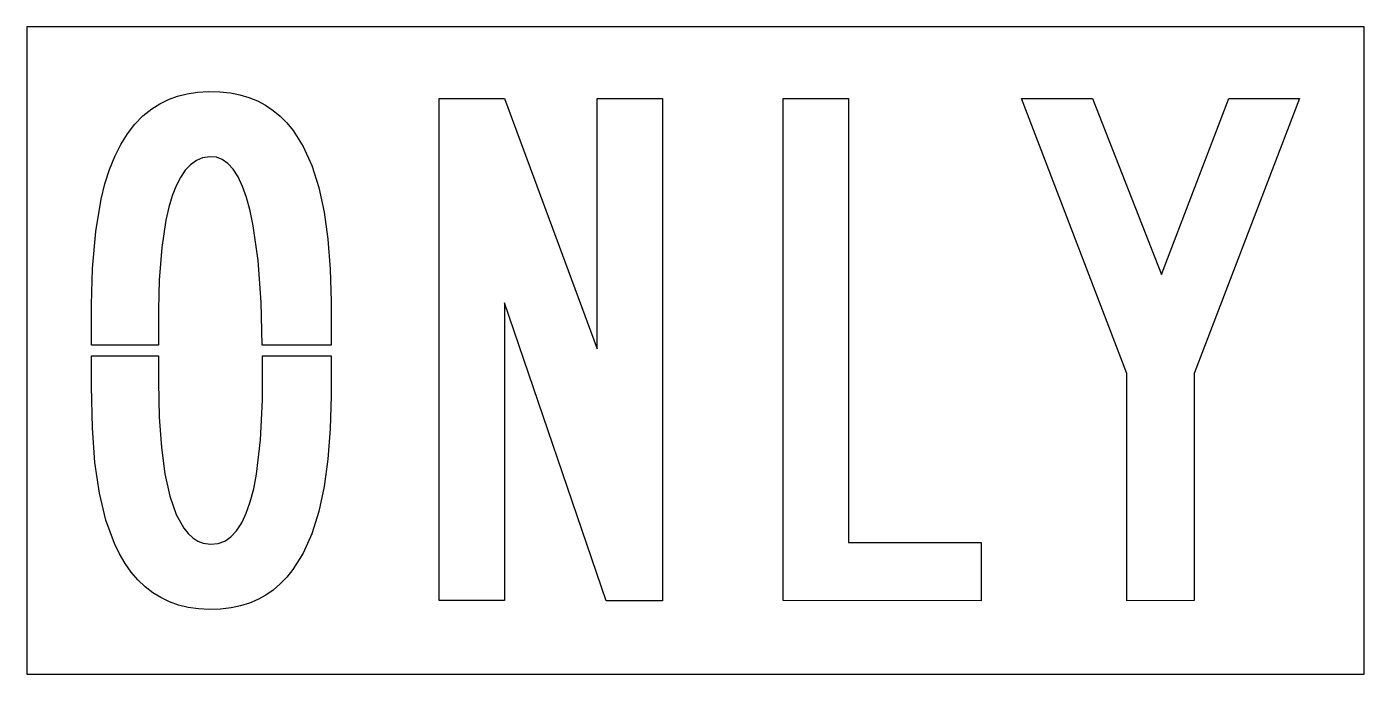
# Model space of a CAD drawing. Extents: x 0 to 62, y 0 to 30.
import ezdxf

# ---------------------------------------------------------------- set-up
doc = ezdxf.new("R2010")
doc.units = 0
doc.layers.add('CUT', color=7, linetype='Continuous')
doc.layers.add('OUTSIDE', color=1, linetype='Continuous')

msp = doc.modelspace()

# ---------------------------------------------------------------- linework, layer by layer
at = {"layer": 'CUT'}
for points in [[(10.355, 21.4754), (10.1878, 22.0833), (10.0022, 22.6022), (9.7951, 23.0431), (9.571, 23.3965), (9.3274, 23.6669), (9.066, 23.8537), (8.7883, 23.957), (8.4833, 23.9786), (8.1538, 23.923), (7.8617, 23.7995), (7.5934, 23.6087), (7.3452, 23.3479), (7.122, 23.0231), (6.9204, 22.631), (6.739, 22.1659), (6.5815, 21.6383), (6.4466, 21.0443), (6.2563, 19.7669), (6.1438, 18.2556), (6.1106, 16.9217), (6.11, 15.2505), (3.0029, 15.2505), (3.0058, 17.1255), (3.0535, 18.7921), (3.199, 20.5184), (3.4462, 22.0047), (3.6254, 22.7276), (3.8357, 23.39), (4.0786, 23.9961), (4.3565, 24.551), (4.6651, 25.0452), (5.0074, 25.4844), (5.3825, 25.8674), (5.7953, 26.1978), (6.1723, 26.4337), (6.5674, 26.6261), (6.9862, 26.7785), (7.4362, 26.8932), (7.919, 26.9677), (8.4259, 27), (8.9482, 26.9898), (9.4397, 26.9374), (9.883, 26.849), (10.2974, 26.725), (10.698, 26.561), (11.07, 26.3625), (11.4199, 26.127), (11.753, 25.8502), (12.0578, 25.5421), (12.3446, 25.1927), (12.8179, 24.4453), (13.217, 23.5656), (13.541, 22.5543), (13.7911, 21.407), (13.9644, 20.1622), (14.0722, 18.7746), (14.119, 17.267), (14.1188, 15.2505), (10.918, 15.2505), (10.8739, 17.2421), (10.7321, 19.1632), (10.5022, 20.7834)], [(22.1445, 3.4093), (19.114, 3.4111), (19.114, 26.6733), (22.145, 26.6736), (26.4388, 15.0836), (26.4388, 26.6705), (29.4719, 26.6708), (29.4719, 3.4086), (26.861, 3.4086), (22.1445, 17.2058)], [(38.0877, 26.6719), (38.0889, 6.1028), (44.2365, 6.1005), (44.2365, 3.4086), (35.0572, 3.4127), (35.0572, 26.675)], [(50.9989, 13.9403), (46.1194, 26.675), (49.4012, 26.6743), (52.6009, 18.515), (55.7175, 26.675), (59, 26.675), (54.115, 13.9387), (54.115, 3.412), (51.002, 3.4086)], [(13.2101, 6.5067), (12.8134, 5.6158), (12.3394, 4.8511), (12.0547, 4.4963), (11.7526, 4.1829), (11.4226, 3.9009), (11.076, 3.6608), (10.7083, 3.4577), (10.3195, 3.292), (9.9106, 3.1633), (9.4735, 3.0707), (8.989, 3.0142), (8.4718, 3), (7.969, 3.0282), (7.4894, 3.098), (7.0416, 3.2075), (6.6173, 3.3576), (6.2167, 3.5482), (5.8406, 3.7787), (5.4833, 4.0542), (5.1521, 4.3697), (4.842, 4.7301), (4.559, 5.1293), (4.2989, 5.5728), (4.0658, 6.0521), (3.6691, 7.141), (3.3698, 8.3869), (3.1606, 9.8145), (3.0403, 11.4208), (3, 13.3305), (3.0022, 14.7485), (6.1099, 14.7485), (6.1094, 13.5304), (6.1433, 11.9103), (6.2414, 10.5004), (6.4039, 9.2791), (6.6322, 8.2431), (6.9228, 7.4069), (7.2782, 6.7631), (7.482, 6.5132), (7.6975, 6.3173), (7.9289, 6.1705), (8.1754, 6.0733), (8.5217, 6.0204), (8.8673, 6.0537), (9.1783, 6.1694), (9.4661, 6.3687), (9.7253, 6.6465), (9.9634, 7.0114), (10.1746, 7.4564), (10.361, 7.9853), (10.519, 8.5846), (10.6522, 9.2652), (10.8415, 10.8561), (10.9274, 12.7012), (10.9225, 14.7485), (14.1188, 14.7485), (14.1187, 12.8954), (14.071, 11.3747), (13.9615, 9.9655), (13.787, 8.7035), (13.5355, 7.5374)]]:
    msp.add_lwpolyline(points, close=True, dxfattribs=at)
at = {"layer": 'OUTSIDE'}
msp.add_lwpolyline([(0, 0), (62, 0), (62, 30), (0, 30)], close=True, dxfattribs=at)

doc.saveas('drawing.dxf')
